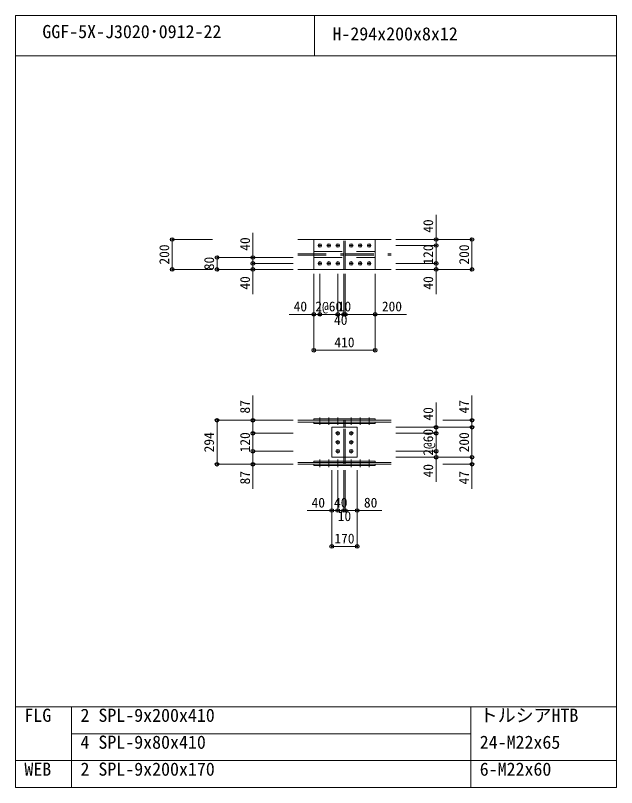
# Model space of a CAD drawing. Units: millimetres, scale not verified. Extents: x -8310 to 8310, y -4800 to 5700.
# Drawn here: x 4290 to 8310, y 540 to 5700 of the extents above; entities that cross this region are included whole.
import ezdxf
from ezdxf.enums import TextEntityAlignment as Align

# ---------------------------------------------------------------- set-up
doc = ezdxf.new("R2010")
doc.units = ezdxf.units.MM
doc.header["$LTSCALE"] = 30
doc.header["$PDMODE"] = 32
doc.header["$PDSIZE"] = 24
doc.linetypes.add('USER2', pattern=[9.525, 6.35, -3.175])
doc.layers.add('0-0', color=7, linetype='Continuous')
doc.layers.add('0-2', color=7, linetype='Continuous')
for name, color, linetype, lineweight in [('0-1', 7, 'Continuous', 18), ('0-5', 7, 'Continuous', 18), ('0-6', 7, 'USER2', 18), ('0-8', 7, 'Continuous', 18), ('0-9', 7, 'Continuous', 18), ('0-A', 7, 'Continuous', 18), ('0-B', 7, 'Continuous', 18)]:
    doc.layers.add(name, color=color, linetype=linetype, lineweight=lineweight)
doc.styles.add('ＭＳ ゴシック', font='')
doc.styles.get('ＭＳ ゴシック').set_extended_font_data('MS Gothic')

msp = doc.modelspace()

# ---------------------------------------------------------------- linework, layer by layer
at = {"layer": '0-0'}
for p in [(5338, 4202.5), (7103, 4202.5), (7343, 4202.5), (7103, 4162.5), (5638, 4082.5), (5878, 4082.5), (5878, 4042.5), (7103, 4042.5), (5338, 4002.5), (5638, 4002.5), (5878, 4002.5), (7103, 4002.5), (7343, 4002.5), (6285.5, 3702.5), (6325.5, 3702.5), (6445.5, 3702.5), (6485.5, 3702.5), (6495.5, 3702.5), (6695.5, 3702.5), (6285.5, 3462.5), (6695.5, 3462.5), (5638, 2994.5), (5878, 2994.5), (7343, 2994.5), (7103, 2947.5), (7343, 2947.5), (5878, 2907.5), (7103, 2907.5), (5878, 2787.5), (7103, 2787.5), (7103, 2747.5), (7343, 2747.5), (5638, 2700.5), (5878, 2700.5), (7343, 2700.5), (6405.5, 2391.5), (6445.5, 2391.5), (6485.5, 2391.5), (6495.5, 2391.5), (6575.5, 2391.5), (6405.5, 2151.5), (6575.5, 2151.5)]:
    msp.add_point(p, dxfattribs=at)
at = {"layer": '0-1'}
for p, q in [((4290, 540), (4290, 5700)), ((4290, 5700), (8310, 5700)), ((6290, 5430), (6290, 5700)), ((8310, 540), (8310, 5700)), ((4290, 5430), (8310, 5430)), ((4290, 1080), (8310, 1080)), ((4665, 540), (4665, 1080)), ((7335, 540), (7335, 1080)), ((4665, 900), (7335, 900)), ((4290, 720), (8310, 720)), ((4290, 540), (8310, 540))]:
    msp.add_line(p, q, dxfattribs=at)
at = {"layer": '0-5'}
for p, q in [((6178, 4202.5), (6485.5, 4202.5)), ((6285.5, 4202.5), (6695.5, 4202.5)), ((6285.5, 4002.5), (6285.5, 4202.5)), ((6495.5, 4202.5), (6803, 4202.5)), ((6178, 4002.5), (6485.5, 4002.5)), ((6495.5, 4002.5), (6803, 4002.5)), ((6178, 2994.5), (6485.5, 2994.5)), ((6285.5, 3003.5), (6695.5, 3003.5)), ((6285.5, 2994.5), (6285.5, 3003.5)), ((6495.5, 2994.5), (6803, 2994.5)), ((6495.5, 2982.5), (6495.5, 2994.5)), ((6285.5, 2982.5), (6695.5, 2982.5)), ((6285.5, 2973.5), (6285.5, 2982.5)), ((6405.5, 2947.5), (6575.5, 2947.5)), ((6405.5, 2747.5), (6405.5, 2947.5)), ((6485.5, 2947.5), (6485.5, 2973.5)), ((6495.5, 2982.5), (6803, 2982.5)), ((6495.5, 2947.5), (6495.5, 2973.5)), ((6485.5, 2721.5), (6485.5, 2747.5)), ((6495.5, 2721.5), (6495.5, 2747.5)), ((6178, 2712.5), (6485.5, 2712.5)), ((6285.5, 2721.5), (6485.5, 2721.5)), ((6285.5, 2712.5), (6285.5, 2721.5)), ((6285.5, 2712.5), (6485.5, 2712.5)), ((6285.5, 2700.5), (6485.5, 2700.5)), ((6285.5, 2691.5), (6285.5, 2700.5)), ((6285.5, 2691.5), (6485.5, 2691.5)), ((6485.5, 2721.5), (6695.5, 2721.5)), ((6485.5, 2712.5), (6695.5, 2712.5)), ((6485.5, 2700.5), (6695.5, 2700.5)), ((6485.5, 2691.5), (6695.5, 2691.5)), ((6495.5, 2700.5), (6803, 2700.5)), ((6695.5, 2712.5), (6695.5, 2721.5)), ((6695.5, 2691.5), (6695.5, 2700.5))]:
    msp.add_line(p, q, dxfattribs=at)
for points in [[(6285.5, 4002.5), (6695.5, 4002.5), (6695.5, 4202.5)], [(6178, 2982.5), (6485.5, 2982.5), (6485.5, 2994.5)], [(6285.5, 2994.5), (6695.5, 2994.5), (6695.5, 3003.5)], [(6285.5, 2973.5), (6695.5, 2973.5), (6695.5, 2982.5)], [(6405.5, 2747.5), (6575.5, 2747.5), (6575.5, 2947.5)], [(6178, 2700.5), (6485.5, 2700.5), (6485.5, 2712.5)], [(6495.5, 2700.5), (6495.5, 2712.5), (6803, 2712.5)]]:
    msp.add_lwpolyline(points, dxfattribs=at)
at = {"layer": '0-6'}
for p, q in [((6285.5, 4202.5), (6695.5, 4202.5)), ((6485.5, 4002.5), (6485.5, 4202.5)), ((6495.5, 4002.5), (6495.5, 4202.5)), ((6178, 4106.5), (6485.5, 4106.5)), ((6178, 4098.5), (6485.5, 4098.5)), ((6285.5, 4122.5), (6695.5, 4122.5)), ((6285.5, 4082.5), (6695.5, 4082.5)), ((6495.5, 4106.5), (6803, 4106.5)), ((6495.5, 4098.5), (6803, 4098.5)), ((6285.5, 4002.5), (6695.5, 4002.5)), ((6485.5, 2973.5), (6485.5, 2982.5)), ((6485.5, 2747.5), (6485.5, 2947.5)), ((6495.5, 2973.5), (6495.5, 2982.5)), ((6495.5, 2747.5), (6495.5, 2947.5)), ((6485.5, 2712.5), (6485.5, 2721.5)), ((6495.5, 2712.5), (6495.5, 2721.5))]:
    msp.add_line(p, q, dxfattribs=at)
at = {"layer": '0-8'}
for p, q in [((6314.5, 4162.5), (6336.5, 4162.5)), ((6325.5, 4151.5), (6325.5, 4173.5)), ((6374.5, 4162.5), (6396.5, 4162.5)), ((6385.5, 4151.5), (6385.5, 4173.5)), ((6434.5, 4162.5), (6456.5, 4162.5)), ((6445.5, 4151.5), (6445.5, 4173.5)), ((6524.5, 4162.5), (6546.5, 4162.5)), ((6535.5, 4151.5), (6535.5, 4173.5)), ((6584.5, 4162.5), (6606.5, 4162.5)), ((6595.5, 4151.5), (6595.5, 4173.5)), ((6644.5, 4162.5), (6666.5, 4162.5)), ((6655.5, 4151.5), (6655.5, 4173.5)), ((6314.5, 4042.5), (6336.5, 4042.5)), ((6325.5, 4031.5), (6325.5, 4053.5)), ((6374.5, 4042.5), (6396.5, 4042.5)), ((6385.5, 4031.5), (6385.5, 4053.5)), ((6434.5, 4042.5), (6456.5, 4042.5)), ((6445.5, 4031.5), (6445.5, 4053.5)), ((6524.5, 4042.5), (6546.5, 4042.5)), ((6535.5, 4031.5), (6535.5, 4053.5)), ((6584.5, 4042.5), (6606.5, 4042.5)), ((6595.5, 4031.5), (6595.5, 4053.5)), ((6644.5, 4042.5), (6666.5, 4042.5)), ((6655.5, 4031.5), (6655.5, 4053.5)), ((6434.5, 2907.5), (6456.5, 2907.5)), ((6445.5, 2896.5), (6445.5, 2918.5)), ((6524.5, 2907.5), (6546.5, 2907.5)), ((6535.5, 2896.5), (6535.5, 2918.5)), ((6434.5, 2847.5), (6456.5, 2847.5)), ((6445.5, 2836.5), (6445.5, 2858.5)), ((6524.5, 2847.5), (6546.5, 2847.5)), ((6535.5, 2836.5), (6535.5, 2858.5)), ((6434.5, 2787.5), (6456.5, 2787.5)), ((6445.5, 2776.5), (6445.5, 2798.5)), ((6524.5, 2787.5), (6546.5, 2787.5)), ((6535.5, 2776.5), (6535.5, 2798.5))]:
    msp.add_line(p, q, dxfattribs=at)
at = {"layer": '0-9'}
for p, q in [((6325.5, 3013.5), (6325.5, 2963.5)), ((6385.5, 3013.5), (6385.5, 2963.5)), ((6445.5, 3013.5), (6445.5, 2963.5)), ((6535.5, 3013.5), (6535.5, 2963.5)), ((6595.5, 3013.5), (6595.5, 2963.5)), ((6655.5, 3013.5), (6655.5, 2963.5)), ((6325.5, 2681.5), (6325.5, 2731.5)), ((6385.5, 2681.5), (6385.5, 2731.5)), ((6445.5, 2681.5), (6445.5, 2731.5)), ((6535.5, 2681.5), (6535.5, 2731.5)), ((6595.5, 2681.5), (6595.5, 2731.5)), ((6655.5, 2681.5), (6655.5, 2731.5))]:
    msp.add_line(p, q, dxfattribs=at)
at = {"layer": '0-A'}
for p, q in [((5608, 4202.5), (5338, 4202.5)), ((6833, 4202.5), (7103, 4202.5)), ((6833, 4202.5), (7343, 4202.5)), ((6833, 4162.5), (7103, 4162.5)), ((6148, 4082.5), (5638, 4082.5)), ((6148, 4082.5), (5878, 4082.5)), ((6148, 4042.5), (5878, 4042.5)), ((5878, 3837.5), (5878, 4042.5)), ((6833, 4042.5), (7103, 4042.5)), ((7103, 3837.5), (7103, 4042.5)), ((6148, 4002.5), (5878, 4002.5)), ((6833, 4002.5), (7103, 4002.5)), ((6285.5, 3972.5), (6285.5, 3702.5)), ((6285.5, 3972.5), (6285.5, 3462.5)), ((6325.5, 3972.5), (6325.5, 3702.5)), ((6325.5, 3972.5), (6325.5, 3702.5)), ((6445.5, 3972.5), (6445.5, 3702.5)), ((6445.5, 3972.5), (6445.5, 3702.5)), ((6485.5, 3972.5), (6485.5, 3702.5)), ((6485.5, 3972.5), (6485.5, 3702.5)), ((6495.5, 3972.5), (6495.5, 3702.5)), ((6495.5, 3972.5), (6495.5, 3702.5)), ((6695.5, 3972.5), (6695.5, 3702.5)), ((6695.5, 3972.5), (6695.5, 3462.5)), ((6120.5, 3702.5), (6325.5, 3702.5)), ((6325.5, 3702.5), (6445.5, 3702.5)), ((6445.5, 3702.5), (6485.5, 3702.5)), ((6485.5, 3702.5), (6495.5, 3702.5)), ((6495.5, 3702.5), (6905.5, 3702.5)), ((6285.5, 3462.5), (6695.5, 3462.5)), ((6148, 2994.5), (5638, 2994.5)), ((6148, 2994.5), (5878, 2994.5)), ((7148.59, 2994.5), (7343, 2994.5)), ((6833, 2947.5), (7103, 2947.5)), ((6833, 2947.5), (7343, 2947.5)), ((6148, 2907.5), (5878, 2907.5)), ((6833, 2907.5), (7103, 2907.5)), ((6148, 2787.5), (5878, 2787.5)), ((5878, 2535.5), (5878, 2787.5)), ((6833, 2787.5), (7103, 2787.5)), ((7103, 2582.5), (7103, 2787.5)), ((6833, 2747.5), (7103, 2747.5)), ((6833, 2747.5), (7343, 2747.5)), ((7343, 2535.5), (7343, 2747.5)), ((6148, 2700.5), (5878, 2700.5)), ((7148.59, 2700.5), (7343, 2700.5)), ((6405.5, 2661.5), (6405.5, 2391.5)), ((6405.5, 2661.5), (6405.5, 2151.5)), ((6445.5, 2661.5), (6445.5, 2391.5)), ((6445.5, 2661.5), (6445.5, 2391.5)), ((6485.5, 2661.5), (6485.5, 2391.5)), ((6485.5, 2661.5), (6485.5, 2391.5)), ((6495.5, 2661.5), (6495.5, 2391.5)), ((6495.5, 2661.5), (6495.5, 2391.5)), ((6575.5, 2661.5), (6575.5, 2391.5)), ((6575.5, 2661.5), (6575.5, 2151.5)), ((6240.5, 2391.5), (6445.5, 2391.5)), ((6445.5, 2391.5), (6485.5, 2391.5)), ((6485.5, 2391.5), (6495.5, 2391.5)), ((6495.5, 2391.5), (6740.5, 2391.5)), ((6405.5, 2151.5), (6575.5, 2151.5))]:
    msp.add_line(p, q, dxfattribs=at)
for points in [[(6833, 4162.5), (7103, 4162.5), (7103, 4367.5)], [(6148, 4042.5), (5878, 4042.5), (5878, 4247.5)], [(5608, 4002.5), (5338, 4002.5), (5338, 4202.5)], [(6833, 4002.5), (7343, 4002.5), (7343, 4202.5)], [(6833, 4042.5), (7103, 4042.5), (7103, 4162.5)], [(6148, 4002.5), (5638, 4002.5), (5638, 4082.5)], [(6148, 2907.5), (5878, 2907.5), (5878, 3159.5)], [(6833, 2947.5), (7343, 2947.5), (7343, 3159.5)], [(6833, 2907.5), (7103, 2907.5), (7103, 3112.5)], [(6148, 2700.5), (5638, 2700.5), (5638, 2994.5)], [(6833, 2747.5), (7343, 2747.5), (7343, 2947.5)], [(6148, 2787.5), (5878, 2787.5), (5878, 2907.5)], [(6833, 2787.5), (7103, 2787.5), (7103, 2907.5)]]:
    msp.add_lwpolyline(points, dxfattribs=at)
at = {"layer": '0-B'}
for centre in [(6325.5, 4162.5), (6385.5, 4162.5), (6445.5, 4162.5), (6535.5, 4162.5), (6595.5, 4162.5), (6655.5, 4162.5), (6325.5, 4042.5), (6385.5, 4042.5), (6445.5, 4042.5), (6535.5, 4042.5), (6595.5, 4042.5), (6655.5, 4042.5), (6445.5, 2907.5), (6535.5, 2907.5), (6445.5, 2847.5), (6535.5, 2847.5), (6445.5, 2787.5), (6535.5, 2787.5)]:
    msp.add_circle(centre, 12, dxfattribs=at)

# ---------------------------------------------------------------- texts
at = {"layer": '0-2', "style": 'ＭＳ ゴシック'}
for s, p in [('GGF-5X-J3020･0912-22', (4470, 5521.8)), ('H-294x200x8x12', (6410, 5506.8)), ('FLG', (4350, 952.8)), ('2', (4725, 952.8)), ('SPL-9x200x410', (4845, 952.8)), ('トルシアHTB', (7395, 952.8)), ('4', (4725, 772.8)), ('SPL-9x80x410', (4845, 772.8)), ('24-M22x65', (7395, 772.8)), ('WEB', (4350, 592.8)), ('2', (4725, 592.8)), ('SPL-9x200x170', (4845, 592.8)), ('6-M22x60', (7395, 592.8))]:
    msp.add_text(s, height=87.98, dxfattribs=at).set_placement(p, align=Align.BOTTOM_LEFT)
at = {"layer": '0-A', "style": 'ＭＳ ゴシック'}
for s, p in [('40', (7103, 4247.5)), ('40', (5878, 4127.5)), ('200', (5338, 4035)), ('120', (7103, 4035)), ('200', (7343, 4035)), ('80', (5638, 3997.5)), ('40', (5878, 3867.5)), ('40', (7103, 3867.5)), ('87', (5878, 3039.5)), ('47', (7343, 3039.5)), ('40', (7103, 2992.5)), ('294', (5638, 2780)), ('120', (5878, 2780)), ('2@60', (7103, 2757.5)), ('200', (7343, 2780)), ('40', (7103, 2612.5)), ('87', (5878, 2565.5)), ('47', (7343, 2565.5))]:
    msp.add_text(s, height=65.98, rotation=90, dxfattribs=at).set_placement(p, align=Align.BOTTOM_LEFT)
for s, p in [('40', (6150.5, 3702.5)), ('2@60', (6295.5, 3702.5)), ('10', (6445.5, 3702.5)), ('200', (6740.5, 3702.5)), ('40', (6420.5, 3612.5)), ('410', (6423, 3462.5)), ('40', (6270.5, 2391.5)), ('40', (6420.5, 2391.5)), ('80', (6620.5, 2391.5)), ('10', (6445.5, 2301.5)), ('170', (6423, 2151.5))]:
    msp.add_text(s, height=65.98, dxfattribs=at).set_placement(p, align=Align.BOTTOM_LEFT)

doc.saveas('drawing.dxf')
